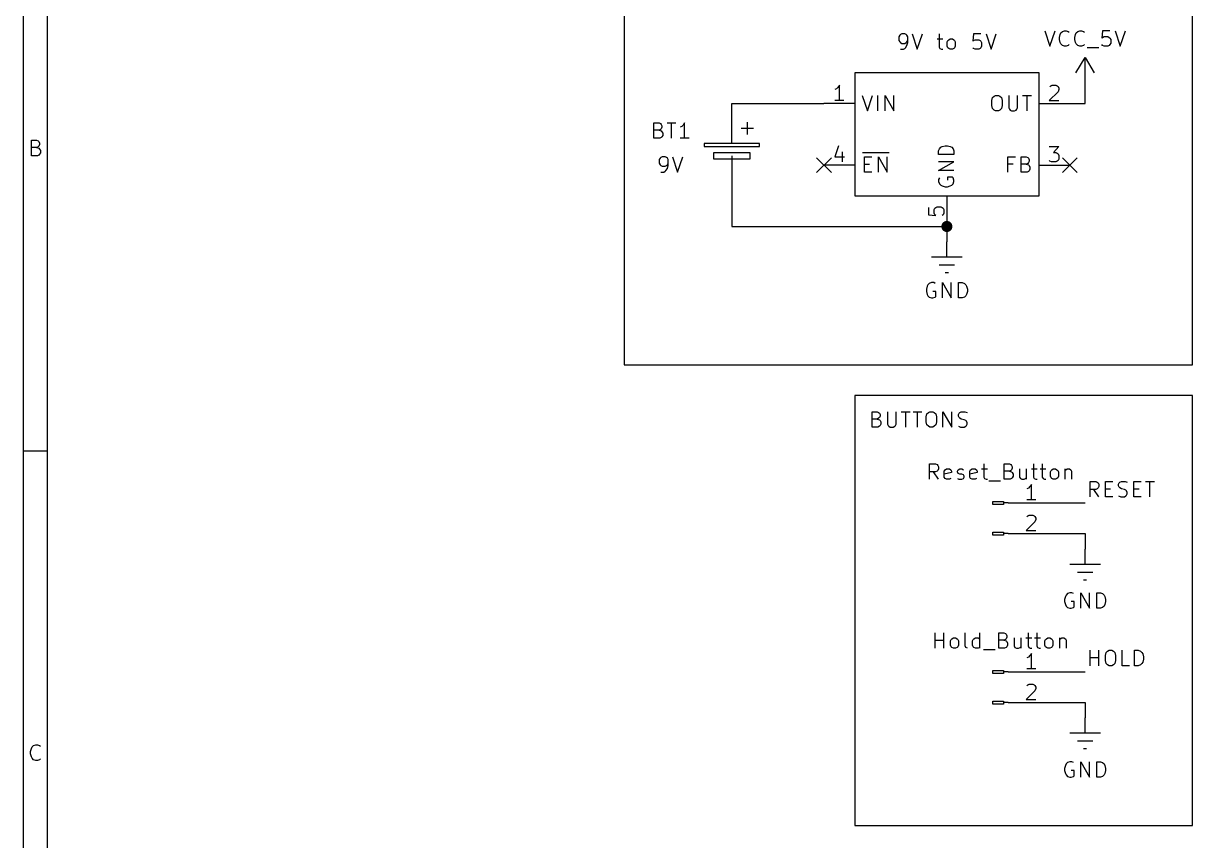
# Model space of a CAD drawing. Extents: x 0.4 to 11.3, y -7.9 to -0.4.
# Drawn here: x 0.394 to 4.2, y -5.599 to -2.939 of the extents above; entities that cross this region are included whole.
import ezdxf

# ---------------------------------------------------------------- set-up
doc = ezdxf.new("R2010")
doc.units = 0
doc.header["$MEASUREMENT"] = 0
for name, color, linetype in [('BLUE2', 5, 'CONTINUOUS'), ('BLUE3', 171, 'CONTINUOUS'), ('CYAN2', 4, 'CONTINUOUS'), ('GRAY1', 251, 'CONTINUOUS'), ('GREEN3', 91, 'CONTINUOUS'), ('LYELLOW', 51, 'CONTINUOUS'), ('RED2', 1, 'CONTINUOUS'), ('RED3', 11, 'CONTINUOUS')]:
    doc.layers.add(name, color=color, linetype=linetype)

msp = doc.modelspace()

# ---------------------------------------------------------------- linework, layer by layer
at = {"layer": 'BLUE2', "linetype": 'CONTINUOUS'}
for p, q in [((2.976, -3.376), (3.024, -3.424)), ((3.024, -3.376), (2.976, -3.424)), ((3.776, -3.376), (3.824, -3.424)), ((3.824, -3.376), (3.776, -3.424))]:
    msp.add_line(p, q, dxfattribs=at)
at = {"layer": 'BLUE3', "linetype": 'CONTINUOUS'}
for p, q in [((2.35, -2.65), (2.35, -4.05)), ((4.2, -4.05), (4.2, -2.65)), ((2.35, -4.05), (4.2, -4.05)), ((3.1, -4.15), (3.1, -5.55)), ((4.2, -4.15), (3.1, -4.15)), ((4.2, -5.55), (4.2, -4.15)), ((3.1564, -4.253), (3.1564, -4.203)), ((3.1564, -4.203), (3.1731, -4.203)), ((3.1731, -4.203), (3.1779, -4.2053)), ((3.1779, -4.2244), (3.1731, -4.2268)), ((3.1779, -4.2053), (3.1802, -4.2077)), ((3.1802, -4.222), (3.1779, -4.2244)), ((3.1802, -4.2077), (3.1826, -4.2125)), ((3.1826, -4.2172), (3.1802, -4.222)), ((3.1826, -4.2125), (3.1826, -4.2172)), ((3.2064, -4.203), (3.2064, -4.2434)), ((3.235, -4.2434), (3.235, -4.203)), ((3.2517, -4.203), (3.2802, -4.203)), ((3.266, -4.253), (3.266, -4.203)), ((3.2898, -4.203), (3.3183, -4.203)), ((3.304, -4.253), (3.304, -4.203)), ((3.3326, -4.2196), (3.335, -4.2101)), ((3.3326, -4.2363), (3.3326, -4.2196)), ((3.335, -4.2101), (3.3398, -4.2053)), ((3.3398, -4.2053), (3.3445, -4.203)), ((3.3445, -4.203), (3.354, -4.203)), ((3.354, -4.203), (3.3588, -4.2053)), ((3.3588, -4.2053), (3.3636, -4.2101)), ((3.3636, -4.2101), (3.3659, -4.2196)), ((3.3659, -4.2196), (3.3659, -4.2363)), ((3.3874, -4.253), (3.3874, -4.203)), ((3.3874, -4.203), (3.4159, -4.253)), ((3.4159, -4.253), (3.4159, -4.203)), ((3.4374, -4.2125), (3.4398, -4.2077)), ((3.4374, -4.2172), (3.4374, -4.2125)), ((3.4398, -4.222), (3.4374, -4.2172)), ((3.4398, -4.2077), (3.4421, -4.2053)), ((3.4421, -4.2244), (3.4398, -4.222)), ((3.4421, -4.2053), (3.4469, -4.203)), ((3.4469, -4.2268), (3.4421, -4.2244)), ((3.4469, -4.203), (3.4588, -4.203)), ((3.4588, -4.203), (3.466, -4.2053)), ((3.1731, -4.2268), (3.1564, -4.2268)), ((3.1755, -4.253), (3.1564, -4.253)), ((3.1731, -4.2268), (3.1802, -4.2292)), ((3.1802, -4.2506), (3.1755, -4.253)), ((3.1802, -4.2292), (3.1826, -4.2315)), ((3.1826, -4.2482), (3.1802, -4.2506)), ((3.1826, -4.2315), (3.185, -4.2363)), ((3.185, -4.2434), (3.1826, -4.2482)), ((3.185, -4.2363), (3.185, -4.2434)), ((3.2064, -4.2434), (3.2088, -4.2482)), ((3.2088, -4.2482), (3.2112, -4.2506)), ((3.2112, -4.2506), (3.2159, -4.253)), ((3.2159, -4.253), (3.2255, -4.253)), ((3.2255, -4.253), (3.2302, -4.2506)), ((3.2302, -4.2506), (3.2326, -4.2482)), ((3.2326, -4.2482), (3.235, -4.2434)), ((3.335, -4.2458), (3.3326, -4.2363)), ((3.3398, -4.2506), (3.335, -4.2458)), ((3.3445, -4.253), (3.3398, -4.2506)), ((3.354, -4.253), (3.3445, -4.253)), ((3.3588, -4.2506), (3.354, -4.253)), ((3.3636, -4.2458), (3.3588, -4.2506)), ((3.3659, -4.2363), (3.3636, -4.2458)), ((3.4374, -4.2506), (3.4445, -4.253)), ((3.4445, -4.253), (3.4564, -4.253)), ((3.4564, -4.2292), (3.4469, -4.2268)), ((3.4612, -4.2315), (3.4564, -4.2292)), ((3.4564, -4.253), (3.4612, -4.2506)), ((3.4636, -4.2339), (3.4612, -4.2315)), ((3.4612, -4.2506), (3.4636, -4.2482)), ((3.466, -4.2387), (3.4636, -4.2339)), ((3.4636, -4.2482), (3.466, -4.2434)), ((3.466, -4.2434), (3.466, -4.2387)), ((3.1, -5.55), (4.2, -5.55))]:
    msp.add_line(p, q, dxfattribs=at)
at = {"layer": 'CYAN2', "linetype": 'CONTINUOUS'}
for p, q in [((3.719, -2.9628), (3.7357, -3.0128)), ((3.719, -2.9628), (3.7357, -3.0128)), ((3.7357, -3.0128), (3.7524, -2.9628)), ((3.7357, -3.0128), (3.7524, -2.9628)), ((3.7714, -2.9699), (3.7762, -2.9652)), ((3.7714, -2.9699), (3.7762, -2.9652)), ((3.7762, -2.9652), (3.7833, -2.9628)), ((3.7762, -2.9652), (3.7833, -2.9628)), ((3.7833, -2.9628), (3.7881, -2.9628)), ((3.7833, -2.9628), (3.7881, -2.9628)), ((3.7881, -2.9628), (3.7952, -2.9652)), ((3.7881, -2.9628), (3.7952, -2.9652)), ((3.7952, -2.9652), (3.7976, -2.9676)), ((3.7952, -2.9652), (3.7976, -2.9676)), ((3.8214, -2.9699), (3.8262, -2.9652)), ((3.8214, -2.9699), (3.8262, -2.9652)), ((3.8262, -2.9652), (3.8333, -2.9628)), ((3.8262, -2.9652), (3.8333, -2.9628)), ((3.8333, -2.9628), (3.8381, -2.9628)), ((3.8333, -2.9628), (3.8381, -2.9628)), ((3.8381, -2.9628), (3.8452, -2.9652)), ((3.8381, -2.9628), (3.8452, -2.9652)), ((3.8452, -2.9652), (3.8476, -2.9676)), ((3.8452, -2.9652), (3.8476, -2.9676)), ((3.9071, -2.9628), (3.9048, -2.9866)), ((3.9071, -2.9628), (3.9048, -2.9866)), ((3.931, -2.9628), (3.9071, -2.9628)), ((3.931, -2.9628), (3.9071, -2.9628)), ((3.9476, -2.9628), (3.9643, -3.0128)), ((3.9476, -2.9628), (3.9643, -3.0128)), ((3.9643, -3.0128), (3.981, -2.9628)), ((3.9643, -3.0128), (3.981, -2.9628)), ((3.2464, -2.9776), (3.2441, -2.9823)), ((3.2464, -2.9776), (3.2441, -2.9823)), ((3.2441, -2.9823), (3.2441, -2.9942)), ((3.2441, -2.9823), (3.2441, -2.9942)), ((3.2441, -2.9942), (3.2464, -2.999)), ((3.2441, -2.9942), (3.2464, -2.999)), ((3.2488, -2.9752), (3.2464, -2.9776)), ((3.2488, -2.9752), (3.2464, -2.9776)), ((3.2464, -2.999), (3.2488, -3.0014)), ((3.2464, -2.999), (3.2488, -3.0014)), ((3.2536, -2.9728), (3.2488, -2.9752)), ((3.2536, -2.9728), (3.2488, -2.9752)), ((3.2488, -3.0014), (3.2536, -3.0038)), ((3.2488, -3.0014), (3.2536, -3.0038)), ((3.2631, -2.9728), (3.2536, -2.9728)), ((3.2631, -2.9728), (3.2536, -2.9728)), ((3.2536, -3.0038), (3.2631, -3.0038)), ((3.2536, -3.0038), (3.2631, -3.0038)), ((3.2679, -2.9752), (3.2631, -2.9728)), ((3.2679, -2.9752), (3.2631, -2.9728)), ((3.2631, -3.0038), (3.2679, -3.0014)), ((3.2631, -3.0038), (3.2679, -3.0014)), ((3.2702, -2.9776), (3.2679, -2.9752)), ((3.2702, -2.9776), (3.2679, -2.9752)), ((3.2679, -3.0014), (3.2702, -2.999)), ((3.2679, -3.0014), (3.2702, -2.999)), ((3.2726, -2.9823), (3.2702, -2.9776)), ((3.2726, -2.9823), (3.2702, -2.9776)), ((3.2702, -2.999), (3.2726, -2.9942)), ((3.2702, -2.999), (3.2726, -2.9942)), ((3.2702, -3.0109), (3.2726, -3.0014)), ((3.2702, -3.0109), (3.2726, -3.0014)), ((3.2726, -3.0014), (3.2726, -2.9823)), ((3.2726, -3.0014), (3.2726, -2.9823)), ((3.2869, -2.9728), (3.3036, -3.0228)), ((3.2869, -2.9728), (3.3036, -3.0228)), ((3.3036, -3.0228), (3.3202, -2.9728)), ((3.3036, -3.0228), (3.3202, -2.9728)), ((3.3679, -2.9895), (3.3869, -2.9895)), ((3.3679, -2.9895), (3.3869, -2.9895)), ((3.375, -2.9728), (3.375, -3.0157)), ((3.375, -2.9728), (3.375, -3.0157)), ((3.4012, -2.999), (3.4036, -2.9942)), ((3.4012, -2.999), (3.4036, -2.9942)), ((3.4012, -3.0133), (3.4012, -2.999)), ((3.4012, -3.0133), (3.4012, -2.999)), ((3.4036, -2.9942), (3.406, -2.9919)), ((3.4036, -2.9942), (3.406, -2.9919)), ((3.406, -2.9919), (3.4107, -2.9895)), ((3.406, -2.9919), (3.4107, -2.9895)), ((3.4107, -2.9895), (3.4179, -2.9895)), ((3.4107, -2.9895), (3.4179, -2.9895)), ((3.4179, -2.9895), (3.4226, -2.9919)), ((3.4179, -2.9895), (3.4226, -2.9919)), ((3.4226, -2.9919), (3.425, -2.9942)), ((3.4226, -2.9919), (3.425, -2.9942)), ((3.425, -2.9942), (3.4274, -2.999)), ((3.425, -2.9942), (3.4274, -2.999)), ((3.4274, -2.999), (3.4274, -3.0133)), ((3.4274, -2.999), (3.4274, -3.0133)), ((3.4869, -2.9728), (3.4845, -2.9966)), ((3.4869, -2.9728), (3.4845, -2.9966)), ((3.4845, -2.9966), (3.4869, -2.9942)), ((3.4845, -2.9966), (3.4869, -2.9942)), ((3.5107, -2.9728), (3.4869, -2.9728)), ((3.5107, -2.9728), (3.4869, -2.9728)), ((3.4869, -2.9942), (3.4917, -2.9919)), ((3.4869, -2.9942), (3.4917, -2.9919)), ((3.4917, -2.9919), (3.5036, -2.9919)), ((3.4917, -2.9919), (3.5036, -2.9919)), ((3.5036, -2.9919), (3.5083, -2.9942)), ((3.5036, -2.9919), (3.5083, -2.9942)), ((3.5083, -2.9942), (3.5107, -2.9966)), ((3.5083, -2.9942), (3.5107, -2.9966)), ((3.5107, -2.9966), (3.5131, -3.0014)), ((3.5107, -2.9966), (3.5131, -3.0014)), ((3.5131, -3.0014), (3.5131, -3.0133)), ((3.5131, -3.0014), (3.5131, -3.0133)), ((3.5274, -2.9728), (3.544, -3.0228)), ((3.5274, -2.9728), (3.544, -3.0228)), ((3.544, -3.0228), (3.5607, -2.9728)), ((3.544, -3.0228), (3.5607, -2.9728)), ((3.7667, -2.9842), (3.769, -2.9747)), ((3.7667, -2.9842), (3.769, -2.9747)), ((3.7667, -2.9914), (3.7667, -2.9842)), ((3.7667, -2.9914), (3.7667, -2.9842)), ((3.769, -3.0009), (3.7667, -2.9914)), ((3.769, -3.0009), (3.7667, -2.9914)), ((3.769, -2.9747), (3.7714, -2.9699)), ((3.769, -2.9747), (3.7714, -2.9699)), ((3.7714, -3.0057), (3.769, -3.0009)), ((3.7714, -3.0057), (3.769, -3.0009)), ((3.7762, -3.0104), (3.7714, -3.0057)), ((3.7762, -3.0104), (3.7714, -3.0057)), ((3.8167, -2.9842), (3.819, -2.9747)), ((3.8167, -2.9842), (3.819, -2.9747)), ((3.8167, -2.9914), (3.8167, -2.9842)), ((3.8167, -2.9914), (3.8167, -2.9842)), ((3.819, -3.0009), (3.8167, -2.9914)), ((3.819, -3.0009), (3.8167, -2.9914)), ((3.819, -2.9747), (3.8214, -2.9699)), ((3.819, -2.9747), (3.8214, -2.9699)), ((3.8214, -3.0057), (3.819, -3.0009)), ((3.8214, -3.0057), (3.819, -3.0009)), ((3.8262, -3.0104), (3.8214, -3.0057)), ((3.8262, -3.0104), (3.8214, -3.0057)), ((3.9048, -2.9866), (3.9071, -2.9842)), ((3.9048, -2.9866), (3.9071, -2.9842)), ((3.9071, -2.9842), (3.9119, -2.9819)), ((3.9071, -2.9842), (3.9119, -2.9819)), ((3.9119, -2.9819), (3.9238, -2.9819)), ((3.9119, -2.9819), (3.9238, -2.9819)), ((3.9238, -2.9819), (3.9286, -2.9842)), ((3.9238, -2.9819), (3.9286, -2.9842)), ((3.9286, -2.9842), (3.931, -2.9866)), ((3.9286, -2.9842), (3.931, -2.9866)), ((3.931, -2.9866), (3.9333, -2.9914)), ((3.931, -2.9866), (3.9333, -2.9914)), ((3.9333, -3.0033), (3.931, -3.008)), ((3.9333, -3.0033), (3.931, -3.008)), ((3.9333, -2.9914), (3.9333, -3.0033)), ((3.9333, -2.9914), (3.9333, -3.0033)), ((3.2488, -3.0228), (3.2583, -3.0228)), ((3.2488, -3.0228), (3.2583, -3.0228)), ((3.2583, -3.0228), (3.2631, -3.0204)), ((3.2583, -3.0228), (3.2631, -3.0204)), ((3.2631, -3.0204), (3.2655, -3.018)), ((3.2631, -3.0204), (3.2655, -3.018)), ((3.2655, -3.018), (3.2702, -3.0109)), ((3.2655, -3.018), (3.2702, -3.0109)), ((3.375, -3.0157), (3.3774, -3.0204)), ((3.375, -3.0157), (3.3774, -3.0204)), ((3.3774, -3.0204), (3.3821, -3.0228)), ((3.3774, -3.0204), (3.3821, -3.0228)), ((3.3821, -3.0228), (3.3869, -3.0228)), ((3.3821, -3.0228), (3.3869, -3.0228)), ((3.4036, -3.018), (3.4012, -3.0133)), ((3.4036, -3.018), (3.4012, -3.0133)), ((3.406, -3.0204), (3.4036, -3.018)), ((3.406, -3.0204), (3.4036, -3.018)), ((3.4107, -3.0228), (3.406, -3.0204)), ((3.4107, -3.0228), (3.406, -3.0204)), ((3.4179, -3.0228), (3.4107, -3.0228)), ((3.4179, -3.0228), (3.4107, -3.0228)), ((3.4226, -3.0204), (3.4179, -3.0228)), ((3.4226, -3.0204), (3.4179, -3.0228)), ((3.425, -3.018), (3.4226, -3.0204)), ((3.425, -3.018), (3.4226, -3.0204)), ((3.4274, -3.0133), (3.425, -3.018)), ((3.4274, -3.0133), (3.425, -3.018)), ((3.4869, -3.0204), (3.4845, -3.018)), ((3.4869, -3.0204), (3.4845, -3.018)), ((3.4917, -3.0228), (3.4869, -3.0204)), ((3.4917, -3.0228), (3.4869, -3.0204)), ((3.5036, -3.0228), (3.4917, -3.0228)), ((3.5036, -3.0228), (3.4917, -3.0228)), ((3.5083, -3.0204), (3.5036, -3.0228)), ((3.5083, -3.0204), (3.5036, -3.0228)), ((3.5107, -3.018), (3.5083, -3.0204)), ((3.5107, -3.018), (3.5083, -3.0204)), ((3.5131, -3.0133), (3.5107, -3.018)), ((3.5131, -3.0133), (3.5107, -3.018)), ((3.7833, -3.0128), (3.7762, -3.0104)), ((3.7833, -3.0128), (3.7762, -3.0104)), ((3.7881, -3.0128), (3.7833, -3.0128)), ((3.7881, -3.0128), (3.7833, -3.0128)), ((3.7952, -3.0104), (3.7881, -3.0128)), ((3.7952, -3.0104), (3.7881, -3.0128)), ((3.7976, -3.008), (3.7952, -3.0104)), ((3.7976, -3.008), (3.7952, -3.0104)), ((3.8333, -3.0128), (3.8262, -3.0104)), ((3.8333, -3.0128), (3.8262, -3.0104)), ((3.8381, -3.0128), (3.8333, -3.0128)), ((3.8381, -3.0128), (3.8333, -3.0128)), ((3.8452, -3.0104), (3.8381, -3.0128)), ((3.8452, -3.0104), (3.8381, -3.0128)), ((3.8476, -3.008), (3.8452, -3.0104)), ((3.8476, -3.008), (3.8452, -3.0104)), ((3.8571, -3.0176), (3.8952, -3.0176)), ((3.8571, -3.0176), (3.8952, -3.0176)), ((3.9071, -3.0104), (3.9048, -3.008)), ((3.9071, -3.0104), (3.9048, -3.008)), ((3.9119, -3.0128), (3.9071, -3.0104)), ((3.9119, -3.0128), (3.9071, -3.0104)), ((3.9238, -3.0128), (3.9119, -3.0128)), ((3.9238, -3.0128), (3.9119, -3.0128)), ((3.9286, -3.0104), (3.9238, -3.0128)), ((3.9286, -3.0104), (3.9238, -3.0128)), ((3.931, -3.008), (3.9286, -3.0104)), ((3.931, -3.008), (3.9286, -3.0104)), ((3.1248, -3.1731), (3.1414, -3.2231)), ((3.1248, -3.1731), (3.1414, -3.2231)), ((3.1414, -3.2231), (3.1581, -3.1731)), ((3.1414, -3.2231), (3.1581, -3.1731)), ((3.1748, -3.2231), (3.1748, -3.1731)), ((3.1748, -3.2231), (3.1748, -3.1731)), ((3.1986, -3.2231), (3.1986, -3.1731)), ((3.1986, -3.1731), (3.2271, -3.2231)), ((3.1986, -3.2231), (3.1986, -3.1731)), ((3.1986, -3.1731), (3.2271, -3.2231)), ((3.2271, -3.2231), (3.2271, -3.1731)), ((3.2271, -3.2231), (3.2271, -3.1731)), ((3.5467, -3.1898), (3.549, -3.1803)), ((3.5467, -3.1898), (3.549, -3.1803)), ((3.5467, -3.2065), (3.5467, -3.1898)), ((3.5467, -3.2065), (3.5467, -3.1898)), ((3.549, -3.1803), (3.5538, -3.1755)), ((3.549, -3.1803), (3.5538, -3.1755)), ((3.5538, -3.1755), (3.5586, -3.1731)), ((3.5538, -3.1755), (3.5586, -3.1731)), ((3.5586, -3.1731), (3.5681, -3.1731)), ((3.5586, -3.1731), (3.5681, -3.1731)), ((3.5681, -3.1731), (3.5729, -3.1755)), ((3.5681, -3.1731), (3.5729, -3.1755)), ((3.5729, -3.1755), (3.5776, -3.1803)), ((3.5729, -3.1755), (3.5776, -3.1803)), ((3.5776, -3.1803), (3.58, -3.1898)), ((3.5776, -3.1803), (3.58, -3.1898)), ((3.58, -3.1898), (3.58, -3.2065)), ((3.58, -3.1898), (3.58, -3.2065)), ((3.6014, -3.1731), (3.6014, -3.2136)), ((3.6014, -3.1731), (3.6014, -3.2136)), ((3.63, -3.2136), (3.63, -3.1731)), ((3.63, -3.2136), (3.63, -3.1731)), ((3.6467, -3.1731), (3.6752, -3.1731)), ((3.6467, -3.1731), (3.6752, -3.1731)), ((3.661, -3.2231), (3.661, -3.1731)), ((3.661, -3.2231), (3.661, -3.1731)), ((3.549, -3.216), (3.5467, -3.2065)), ((3.549, -3.216), (3.5467, -3.2065)), ((3.5538, -3.2208), (3.549, -3.216)), ((3.5538, -3.2208), (3.549, -3.216)), ((3.5586, -3.2231), (3.5538, -3.2208)), ((3.5586, -3.2231), (3.5538, -3.2208)), ((3.5681, -3.2231), (3.5586, -3.2231)), ((3.5681, -3.2231), (3.5586, -3.2231)), ((3.5729, -3.2208), (3.5681, -3.2231)), ((3.5729, -3.2208), (3.5681, -3.2231)), ((3.5776, -3.216), (3.5729, -3.2208)), ((3.5776, -3.216), (3.5729, -3.2208)), ((3.58, -3.2065), (3.5776, -3.216)), ((3.58, -3.2065), (3.5776, -3.216)), ((3.6014, -3.2136), (3.6038, -3.2184)), ((3.6014, -3.2136), (3.6038, -3.2184)), ((3.6038, -3.2184), (3.6062, -3.2208)), ((3.6038, -3.2184), (3.6062, -3.2208)), ((3.6062, -3.2208), (3.6109, -3.2231)), ((3.6062, -3.2208), (3.6109, -3.2231)), ((3.6109, -3.2231), (3.6205, -3.2231)), ((3.6109, -3.2231), (3.6205, -3.2231)), ((3.6205, -3.2231), (3.6252, -3.2208)), ((3.6205, -3.2231), (3.6252, -3.2208)), ((3.6252, -3.2208), (3.6276, -3.2184)), ((3.6252, -3.2208), (3.6276, -3.2184)), ((3.6276, -3.2184), (3.63, -3.2136)), ((3.6276, -3.2184), (3.63, -3.2136)), ((2.4463, -3.3128), (2.4463, -3.2628)), ((2.4463, -3.2628), (2.4629, -3.2628)), ((2.4629, -3.2628), (2.4677, -3.2652)), ((2.4677, -3.2652), (2.4701, -3.2676)), ((2.4701, -3.2676), (2.4725, -3.2723)), ((2.4725, -3.2723), (2.4725, -3.2771)), ((2.4891, -3.2628), (2.5177, -3.2628)), ((2.5034, -3.3128), (2.5034, -3.2628)), ((2.5415, -3.2699), (2.5368, -3.2747)), ((2.5463, -3.2628), (2.5415, -3.2699)), ((2.5463, -3.3128), (2.5463, -3.2628)), ((2.4629, -3.2866), (2.4463, -3.2866)), ((2.4677, -3.2842), (2.4629, -3.2866)), ((2.4629, -3.2866), (2.4701, -3.289)), ((2.4701, -3.3104), (2.4653, -3.3128)), ((2.4701, -3.2819), (2.4677, -3.2842)), ((2.4725, -3.2771), (2.4701, -3.2819)), ((2.4701, -3.289), (2.4725, -3.2914)), ((2.4725, -3.308), (2.4701, -3.3104)), ((2.4725, -3.2914), (2.4749, -3.2961)), ((2.4749, -3.3033), (2.4725, -3.308)), ((2.4749, -3.2961), (2.4749, -3.3033)), ((2.5368, -3.2747), (2.532, -3.2771)), ((2.4653, -3.3128), (2.4463, -3.3128)), ((2.5606, -3.3128), (2.532, -3.3128)), ((3.3731, -3.3538), (3.3755, -3.3467)), ((3.3731, -3.3538), (3.3755, -3.3467)), ((3.3755, -3.3467), (3.3803, -3.3419)), ((3.3755, -3.3467), (3.3803, -3.3419)), ((3.3803, -3.3419), (3.385, -3.3395)), ((3.3803, -3.3419), (3.385, -3.3395)), ((3.385, -3.3395), (3.3946, -3.3371)), ((3.385, -3.3395), (3.3946, -3.3371)), ((3.3946, -3.3371), (3.4017, -3.3371)), ((3.3946, -3.3371), (3.4017, -3.3371)), ((3.4017, -3.3371), (3.4112, -3.3395)), ((3.4017, -3.3371), (3.4112, -3.3395)), ((3.4112, -3.3395), (3.416, -3.3419)), ((3.4112, -3.3395), (3.416, -3.3419)), ((3.416, -3.3419), (3.4208, -3.3467)), ((3.416, -3.3419), (3.4208, -3.3467)), ((3.4208, -3.3467), (3.4231, -3.3538)), ((3.4208, -3.3467), (3.4231, -3.3538)), ((2.4663, -3.3776), (2.4639, -3.3823)), ((2.4639, -3.3823), (2.4639, -3.3942)), ((2.4687, -3.3752), (2.4663, -3.3776)), ((2.4734, -3.3728), (2.4687, -3.3752)), ((2.4829, -3.3728), (2.4734, -3.3728)), ((2.4877, -3.3752), (2.4829, -3.3728)), ((2.4901, -3.3776), (2.4877, -3.3752)), ((2.4925, -3.3823), (2.4901, -3.3776)), ((2.4925, -3.4014), (2.4925, -3.3823)), ((2.5068, -3.3728), (2.5234, -3.4228)), ((2.5234, -3.4228), (2.5401, -3.3728)), ((3.125, -3.3593), (3.2126, -3.3593)), ((3.125, -3.3593), (3.2126, -3.3593)), ((3.1319, -3.4231), (3.1319, -3.3731)), ((3.1319, -3.3731), (3.1557, -3.3731)), ((3.1319, -3.4231), (3.1319, -3.3731)), ((3.1319, -3.3731), (3.1557, -3.3731)), ((3.1771, -3.4231), (3.1771, -3.3731)), ((3.1771, -3.3731), (3.2057, -3.4231)), ((3.1771, -3.4231), (3.1771, -3.3731)), ((3.1771, -3.3731), (3.2057, -3.4231)), ((3.2057, -3.4231), (3.2057, -3.3731)), ((3.2057, -3.4231), (3.2057, -3.3731)), ((3.3731, -3.3657), (3.3731, -3.3538)), ((3.3731, -3.3657), (3.3731, -3.3538)), ((3.4231, -3.3657), (3.3731, -3.3657)), ((3.4231, -3.3657), (3.3731, -3.3657)), ((3.4231, -3.3538), (3.4231, -3.3657)), ((3.4231, -3.3538), (3.4231, -3.3657)), ((3.599, -3.4231), (3.599, -3.3731)), ((3.599, -3.3731), (3.6229, -3.3731)), ((3.599, -3.4231), (3.599, -3.3731)), ((3.599, -3.3731), (3.6229, -3.3731)), ((3.6419, -3.4231), (3.6419, -3.3731)), ((3.6419, -3.3731), (3.6586, -3.3731)), ((3.6419, -3.4231), (3.6419, -3.3731)), ((3.6419, -3.3731), (3.6586, -3.3731)), ((3.6586, -3.3731), (3.6633, -3.3755)), ((3.6586, -3.3731), (3.6633, -3.3755)), ((3.6633, -3.3755), (3.6657, -3.3779)), ((3.6633, -3.3755), (3.6657, -3.3779)), ((3.6657, -3.3779), (3.6681, -3.3827)), ((3.6657, -3.3779), (3.6681, -3.3827)), ((3.6681, -3.3874), (3.6657, -3.3922)), ((3.6681, -3.3874), (3.6657, -3.3922)), ((3.6681, -3.3827), (3.6681, -3.3874)), ((3.6681, -3.3827), (3.6681, -3.3874)), ((2.4639, -3.3942), (2.4663, -3.399)), ((2.4663, -3.399), (2.4687, -3.4014)), ((2.4687, -3.4014), (2.4734, -3.4038)), ((2.4687, -3.4228), (2.4782, -3.4228)), ((2.4734, -3.4038), (2.4829, -3.4038)), ((2.4782, -3.4228), (2.4829, -3.4204)), ((2.4829, -3.4038), (2.4877, -3.4014)), ((2.4829, -3.4204), (2.4853, -3.418)), ((2.4853, -3.418), (2.4901, -3.4109)), ((2.4877, -3.4014), (2.4901, -3.399)), ((2.4901, -3.399), (2.4925, -3.3942)), ((2.4901, -3.4109), (2.4925, -3.4014)), ((3.1319, -3.3969), (3.1486, -3.3969)), ((3.1319, -3.3969), (3.1486, -3.3969)), ((3.1557, -3.4231), (3.1319, -3.4231)), ((3.1557, -3.4231), (3.1319, -3.4231)), ((3.3731, -3.4181), (3.4231, -3.3895)), ((3.4231, -3.3895), (3.3731, -3.3895)), ((3.3731, -3.4181), (3.4231, -3.3895)), ((3.4231, -3.3895), (3.3731, -3.3895)), ((3.4231, -3.4181), (3.3731, -3.4181)), ((3.4231, -3.4181), (3.3731, -3.4181)), ((3.6157, -3.3969), (3.599, -3.3969)), ((3.6157, -3.3969), (3.599, -3.3969)), ((3.6586, -3.3969), (3.6419, -3.3969)), ((3.6586, -3.3969), (3.6419, -3.3969)), ((3.6609, -3.4231), (3.6419, -3.4231)), ((3.6609, -3.4231), (3.6419, -3.4231)), ((3.6633, -3.3946), (3.6586, -3.3969)), ((3.6633, -3.3946), (3.6586, -3.3969)), ((3.6586, -3.3969), (3.6657, -3.3993)), ((3.6586, -3.3969), (3.6657, -3.3993)), ((3.6657, -3.4208), (3.6609, -3.4231)), ((3.6657, -3.4208), (3.6609, -3.4231)), ((3.6657, -3.3922), (3.6633, -3.3946)), ((3.6657, -3.3922), (3.6633, -3.3946)), ((3.6657, -3.3993), (3.6681, -3.4017)), ((3.6657, -3.3993), (3.6681, -3.4017)), ((3.6681, -3.4184), (3.6657, -3.4208)), ((3.6681, -3.4184), (3.6657, -3.4208)), ((3.6681, -3.4017), (3.6705, -3.4065)), ((3.6681, -3.4017), (3.6705, -3.4065)), ((3.6705, -3.4136), (3.6681, -3.4184)), ((3.6705, -3.4136), (3.6681, -3.4184)), ((3.6705, -3.4065), (3.6705, -3.4136)), ((3.6705, -3.4065), (3.6705, -3.4136)), ((3.3755, -3.4419), (3.3731, -3.4467)), ((3.3755, -3.4419), (3.3731, -3.4467)), ((3.3731, -3.4467), (3.3731, -3.4538)), ((3.3731, -3.4467), (3.3731, -3.4538)), ((3.3731, -3.4538), (3.3755, -3.4609)), ((3.3731, -3.4538), (3.3755, -3.4609)), ((3.3755, -3.4609), (3.3803, -3.4657)), ((3.3755, -3.4609), (3.3803, -3.4657)), ((3.4184, -3.4395), (3.4017, -3.4395)), ((3.4017, -3.4395), (3.4017, -3.449)), ((3.4184, -3.4395), (3.4017, -3.4395)), ((3.4017, -3.4395), (3.4017, -3.449)), ((3.416, -3.4657), (3.4208, -3.4609)), ((3.416, -3.4657), (3.4208, -3.4609)), ((3.4208, -3.4419), (3.4184, -3.4395)), ((3.4208, -3.4419), (3.4184, -3.4395)), ((3.4231, -3.449), (3.4208, -3.4419)), ((3.4231, -3.449), (3.4208, -3.4419)), ((3.4208, -3.4609), (3.4231, -3.4538)), ((3.4208, -3.4609), (3.4231, -3.4538)), ((3.4231, -3.4538), (3.4231, -3.449)), ((3.4231, -3.4538), (3.4231, -3.449)), ((3.3803, -3.4657), (3.385, -3.4681)), ((3.3803, -3.4657), (3.385, -3.4681)), ((3.385, -3.4681), (3.3946, -3.4705)), ((3.385, -3.4681), (3.3946, -3.4705)), ((3.3946, -3.4705), (3.4017, -3.4705)), ((3.3946, -3.4705), (3.4017, -3.4705)), ((3.4017, -3.4705), (3.4112, -3.4681)), ((3.4017, -3.4705), (3.4112, -3.4681)), ((3.4112, -3.4681), (3.416, -3.4657)), ((3.4112, -3.4681), (3.416, -3.4657)), ((3.3357, -3.7947), (3.3333, -3.8042)), ((3.3333, -3.8042), (3.3333, -3.8114)), ((3.3381, -3.7899), (3.3357, -3.7947)), ((3.3429, -3.7852), (3.3381, -3.7899)), ((3.35, -3.7828), (3.3429, -3.7852)), ((3.3571, -3.7828), (3.35, -3.7828)), ((3.3619, -3.7852), (3.3571, -3.7828)), ((3.3857, -3.8328), (3.3857, -3.7828)), ((3.3857, -3.7828), (3.4143, -3.8328)), ((3.4143, -3.8328), (3.4143, -3.7828)), ((3.4381, -3.8328), (3.4381, -3.7828)), ((3.4381, -3.7828), (3.45, -3.7828)), ((3.45, -3.7828), (3.4571, -3.7852)), ((3.4571, -3.7852), (3.4619, -3.7899)), ((3.4619, -3.7899), (3.4643, -3.7947)), ((3.4643, -3.7947), (3.4667, -3.8042)), ((3.4667, -3.8042), (3.4667, -3.8114)), ((3.3333, -3.8114), (3.3357, -3.8209)), ((3.3357, -3.8209), (3.3381, -3.8257)), ((3.3381, -3.8257), (3.3429, -3.8304)), ((3.3429, -3.8304), (3.35, -3.8328)), ((3.35, -3.8328), (3.3548, -3.8328)), ((3.3643, -3.8114), (3.3548, -3.8114)), ((3.3548, -3.8328), (3.3619, -3.8304)), ((3.3619, -3.8304), (3.3643, -3.828)), ((3.3643, -3.828), (3.3643, -3.8114)), ((3.45, -3.8328), (3.4381, -3.8328)), ((3.4571, -3.8304), (3.45, -3.8328)), ((3.4619, -3.8257), (3.4571, -3.8304)), ((3.4643, -3.8209), (3.4619, -3.8257)), ((3.4667, -3.8114), (3.4643, -3.8209)), ((3.344, -4.4228), (3.344, -4.3728)), ((3.344, -4.3728), (3.3631, -4.3728)), ((3.3631, -4.3728), (3.3679, -4.3752)), ((3.3679, -4.3752), (3.3702, -4.3776)), ((3.5202, -4.3728), (3.5202, -4.4157)), ((3.5869, -4.4228), (3.5869, -4.3728)), ((3.5869, -4.3728), (3.6036, -4.3728)), ((3.6036, -4.3728), (3.6083, -4.3752)), ((3.6083, -4.3752), (3.6107, -4.3776)), ((3.6821, -4.3728), (3.6821, -4.4157)), ((3.7107, -4.3728), (3.7107, -4.4157)), ((3.3631, -4.399), (3.344, -4.399)), ((3.3726, -4.4228), (3.356, -4.399)), ((3.3679, -4.3966), (3.3631, -4.399)), ((3.3702, -4.3942), (3.3679, -4.3966)), ((3.3702, -4.3776), (3.3726, -4.3823)), ((3.3726, -4.3895), (3.3702, -4.3942)), ((3.3726, -4.3823), (3.3726, -4.3895)), ((3.3917, -4.3966), (3.394, -4.3919)), ((3.3917, -4.4157), (3.3917, -4.3966)), ((3.4155, -4.4014), (3.3917, -4.4061)), ((3.394, -4.3919), (3.3988, -4.3895)), ((3.3988, -4.3895), (3.4083, -4.3895)), ((3.4083, -4.3895), (3.4131, -4.3919)), ((3.4131, -4.3919), (3.4155, -4.3966)), ((3.4155, -4.3966), (3.4155, -4.4014)), ((3.4345, -4.3966), (3.4369, -4.3919)), ((3.4345, -4.399), (3.4345, -4.3966)), ((3.4369, -4.4038), (3.4345, -4.399)), ((3.4369, -4.3919), (3.4417, -4.3895)), ((3.4417, -4.4061), (3.4369, -4.4038)), ((3.4417, -4.3895), (3.4488, -4.3895)), ((3.4488, -4.4061), (3.4417, -4.4061)), ((3.4488, -4.3895), (3.4536, -4.3919)), ((3.4536, -4.4085), (3.4488, -4.4061)), ((3.456, -4.4133), (3.4536, -4.4085)), ((3.456, -4.4157), (3.456, -4.4133)), ((3.475, -4.3966), (3.4774, -4.3919)), ((3.475, -4.4157), (3.475, -4.3966)), ((3.4988, -4.4014), (3.475, -4.4061)), ((3.4774, -4.3919), (3.4821, -4.3895)), ((3.4821, -4.3895), (3.4917, -4.3895)), ((3.4917, -4.3895), (3.4964, -4.3919)), ((3.4964, -4.3919), (3.4988, -4.3966)), ((3.4988, -4.3966), (3.4988, -4.4014)), ((3.5131, -4.3895), (3.5321, -4.3895)), ((3.6036, -4.3966), (3.5869, -4.3966)), ((3.6083, -4.3942), (3.6036, -4.3966)), ((3.6036, -4.3966), (3.6107, -4.399)), ((3.6107, -4.3919), (3.6083, -4.3942)), ((3.6107, -4.3776), (3.6131, -4.3823)), ((3.6131, -4.3871), (3.6107, -4.3919)), ((3.6107, -4.399), (3.6131, -4.4014)), ((3.6131, -4.3823), (3.6131, -4.3871)), ((3.6131, -4.4014), (3.6155, -4.4061)), ((3.6155, -4.4133), (3.6131, -4.418)), ((3.6155, -4.4061), (3.6155, -4.4133)), ((3.6369, -4.3895), (3.6369, -4.4157)), ((3.6583, -4.3895), (3.6583, -4.4228)), ((3.675, -4.3895), (3.694, -4.3895)), ((3.7036, -4.3895), (3.7226, -4.3895)), ((3.7369, -4.399), (3.7393, -4.3942)), ((3.7369, -4.4133), (3.7369, -4.399)), ((3.7393, -4.418), (3.7369, -4.4133)), ((3.7393, -4.3942), (3.7417, -4.3919)), ((3.7417, -4.3919), (3.7464, -4.3895)), ((3.7464, -4.3895), (3.7536, -4.3895)), ((3.7536, -4.3895), (3.7583, -4.3919)), ((3.7583, -4.3919), (3.7607, -4.3942)), ((3.7607, -4.3942), (3.7631, -4.399)), ((3.7631, -4.4133), (3.7607, -4.418)), ((3.7631, -4.399), (3.7631, -4.4133)), ((3.7845, -4.3895), (3.7845, -4.4228)), ((3.7845, -4.3942), (3.7869, -4.3919)), ((3.7869, -4.3919), (3.7917, -4.3895)), ((3.7917, -4.3895), (3.7988, -4.3895)), ((3.7988, -4.3895), (3.8036, -4.3919)), ((3.8036, -4.3919), (3.8059, -4.3966)), ((3.8059, -4.3966), (3.8059, -4.4228)), ((3.394, -4.4204), (3.3917, -4.4157)), ((3.3988, -4.4228), (3.394, -4.4204)), ((3.4083, -4.4228), (3.3988, -4.4228)), ((3.4131, -4.4204), (3.4083, -4.4228)), ((3.4345, -4.4204), (3.4393, -4.4228)), ((3.4393, -4.4228), (3.4488, -4.4228)), ((3.4488, -4.4228), (3.4536, -4.4204)), ((3.4536, -4.4204), (3.456, -4.4157)), ((3.4774, -4.4204), (3.475, -4.4157)), ((3.4821, -4.4228), (3.4774, -4.4204)), ((3.4917, -4.4228), (3.4821, -4.4228)), ((3.4964, -4.4204), (3.4917, -4.4228)), ((3.5202, -4.4157), (3.5226, -4.4204)), ((3.5226, -4.4204), (3.5274, -4.4228)), ((3.5274, -4.4228), (3.5321, -4.4228)), ((3.5369, -4.4276), (3.575, -4.4276)), ((3.606, -4.4228), (3.5869, -4.4228)), ((3.6107, -4.4204), (3.606, -4.4228)), ((3.6131, -4.418), (3.6107, -4.4204)), ((3.6369, -4.4157), (3.6393, -4.4204)), ((3.6393, -4.4204), (3.6441, -4.4228)), ((3.6441, -4.4228), (3.6512, -4.4228)), ((3.6512, -4.4228), (3.656, -4.4204)), ((3.656, -4.4204), (3.6583, -4.418)), ((3.6821, -4.4157), (3.6845, -4.4204)), ((3.6845, -4.4204), (3.6893, -4.4228)), ((3.6893, -4.4228), (3.694, -4.4228)), ((3.7107, -4.4157), (3.7131, -4.4204)), ((3.7131, -4.4204), (3.7179, -4.4228)), ((3.7179, -4.4228), (3.7226, -4.4228)), ((3.7417, -4.4204), (3.7393, -4.418)), ((3.7464, -4.4228), (3.7417, -4.4204)), ((3.7536, -4.4228), (3.7464, -4.4228)), ((3.7583, -4.4204), (3.7536, -4.4228)), ((3.7607, -4.418), (3.7583, -4.4204)), ((3.7929, -4.7952), (3.7881, -4.7999)), ((3.8, -4.7928), (3.7929, -4.7952)), ((3.8071, -4.7928), (3.8, -4.7928)), ((3.8119, -4.7952), (3.8071, -4.7928)), ((3.8357, -4.8428), (3.8357, -4.7928)), ((3.8357, -4.7928), (3.8643, -4.8428)), ((3.8643, -4.8428), (3.8643, -4.7928)), ((3.8881, -4.8428), (3.8881, -4.7928)), ((3.8881, -4.7928), (3.9, -4.7928)), ((3.9, -4.7928), (3.9071, -4.7952)), ((3.9071, -4.7952), (3.9119, -4.7999)), ((3.7857, -4.8047), (3.7833, -4.8142)), ((3.7833, -4.8142), (3.7833, -4.8214)), ((3.7833, -4.8214), (3.7857, -4.8309)), ((3.7881, -4.7999), (3.7857, -4.8047)), ((3.7857, -4.8309), (3.7881, -4.8357)), ((3.8143, -4.8214), (3.8048, -4.8214)), ((3.8143, -4.838), (3.8143, -4.8214)), ((3.9119, -4.7999), (3.9143, -4.8047)), ((3.9143, -4.8309), (3.9119, -4.8357)), ((3.9143, -4.8047), (3.9167, -4.8142)), ((3.9167, -4.8214), (3.9143, -4.8309)), ((3.9167, -4.8142), (3.9167, -4.8214)), ((3.7881, -4.8357), (3.7929, -4.8404)), ((3.7929, -4.8404), (3.8, -4.8428)), ((3.8, -4.8428), (3.8048, -4.8428)), ((3.8048, -4.8428), (3.8119, -4.8404)), ((3.8119, -4.8404), (3.8143, -4.838)), ((3.9, -4.8428), (3.8881, -4.8428)), ((3.9071, -4.8404), (3.9, -4.8428)), ((3.9119, -4.8357), (3.9071, -4.8404)), ((3.3619, -4.9728), (3.3619, -4.9228)), ((3.3619, -4.9466), (3.3905, -4.9466)), ((3.3905, -4.9728), (3.3905, -4.9228)), ((3.4119, -4.949), (3.4143, -4.9442)), ((3.4143, -4.9442), (3.4167, -4.9419)), ((3.4167, -4.9419), (3.4214, -4.9395)), ((3.4214, -4.9395), (3.4286, -4.9395)), ((3.4286, -4.9395), (3.4333, -4.9419)), ((3.4333, -4.9419), (3.4357, -4.9442)), ((3.4357, -4.9442), (3.4381, -4.949)), ((3.4595, -4.9657), (3.4595, -4.9228)), ((3.4833, -4.949), (3.4857, -4.9442)), ((3.4857, -4.9442), (3.4881, -4.9419)), ((3.4881, -4.9419), (3.4929, -4.9395)), ((3.4929, -4.9395), (3.5024, -4.9395)), ((3.5024, -4.9395), (3.5071, -4.9419)), ((3.5071, -4.9728), (3.5071, -4.9228)), ((3.569, -4.9728), (3.569, -4.9228)), ((3.569, -4.9228), (3.5857, -4.9228)), ((3.5857, -4.9466), (3.569, -4.9466)), ((3.5857, -4.9228), (3.5905, -4.9252)), ((3.5905, -4.9442), (3.5857, -4.9466)), ((3.5857, -4.9466), (3.5929, -4.949)), ((3.5905, -4.9252), (3.5929, -4.9276)), ((3.5929, -4.9419), (3.5905, -4.9442)), ((3.5929, -4.9276), (3.5952, -4.9323)), ((3.5952, -4.9371), (3.5929, -4.9419)), ((3.5952, -4.9323), (3.5952, -4.9371)), ((3.619, -4.9395), (3.619, -4.9657)), ((3.6405, -4.9395), (3.6405, -4.9728)), ((3.6571, -4.9395), (3.6762, -4.9395)), ((3.6643, -4.9228), (3.6643, -4.9657)), ((3.6857, -4.9395), (3.7048, -4.9395)), ((3.6929, -4.9228), (3.6929, -4.9657)), ((3.719, -4.949), (3.7214, -4.9442)), ((3.7214, -4.9442), (3.7238, -4.9419)), ((3.7238, -4.9419), (3.7286, -4.9395)), ((3.7286, -4.9395), (3.7357, -4.9395)), ((3.7357, -4.9395), (3.7405, -4.9419)), ((3.7405, -4.9419), (3.7429, -4.9442)), ((3.7429, -4.9442), (3.7452, -4.949)), ((3.7667, -4.9395), (3.7667, -4.9728)), ((3.7667, -4.9442), (3.769, -4.9419)), ((3.769, -4.9419), (3.7738, -4.9395)), ((3.7738, -4.9395), (3.7809, -4.9395)), ((3.7809, -4.9395), (3.7857, -4.9419)), ((3.7857, -4.9419), (3.7881, -4.9466)), ((3.7881, -4.9466), (3.7881, -4.9728)), ((3.4119, -4.9633), (3.4119, -4.949)), ((3.4143, -4.968), (3.4119, -4.9633)), ((3.4167, -4.9704), (3.4143, -4.968)), ((3.4214, -4.9728), (3.4167, -4.9704)), ((3.4286, -4.9728), (3.4214, -4.9728)), ((3.4333, -4.9704), (3.4286, -4.9728)), ((3.4357, -4.968), (3.4333, -4.9704)), ((3.4381, -4.9633), (3.4357, -4.968)), ((3.4381, -4.949), (3.4381, -4.9633)), ((3.4619, -4.9704), (3.4595, -4.9657)), ((3.4667, -4.9728), (3.4619, -4.9704)), ((3.4833, -4.9633), (3.4833, -4.949)), ((3.4857, -4.968), (3.4833, -4.9633)), ((3.4881, -4.9704), (3.4857, -4.968)), ((3.4929, -4.9728), (3.4881, -4.9704)), ((3.5024, -4.9728), (3.4929, -4.9728)), ((3.5071, -4.9704), (3.5024, -4.9728)), ((3.5191, -4.9776), (3.5571, -4.9776)), ((3.5881, -4.9728), (3.569, -4.9728)), ((3.5929, -4.9704), (3.5881, -4.9728)), ((3.5929, -4.949), (3.5952, -4.9514)), ((3.5952, -4.968), (3.5929, -4.9704)), ((3.5952, -4.9514), (3.5976, -4.9561)), ((3.5976, -4.9633), (3.5952, -4.968)), ((3.5976, -4.9561), (3.5976, -4.9633)), ((3.619, -4.9657), (3.6214, -4.9704)), ((3.6214, -4.9704), (3.6262, -4.9728)), ((3.6262, -4.9728), (3.6333, -4.9728)), ((3.6333, -4.9728), (3.6381, -4.9704)), ((3.6381, -4.9704), (3.6405, -4.968)), ((3.6643, -4.9657), (3.6667, -4.9704)), ((3.6667, -4.9704), (3.6714, -4.9728)), ((3.6714, -4.9728), (3.6762, -4.9728)), ((3.6929, -4.9657), (3.6952, -4.9704)), ((3.6952, -4.9704), (3.7, -4.9728)), ((3.7, -4.9728), (3.7048, -4.9728)), ((3.719, -4.9633), (3.719, -4.949)), ((3.7214, -4.968), (3.719, -4.9633)), ((3.7238, -4.9704), (3.7214, -4.968)), ((3.7286, -4.9728), (3.7238, -4.9704)), ((3.7357, -4.9728), (3.7286, -4.9728)), ((3.7405, -4.9704), (3.7357, -4.9728)), ((3.7429, -4.968), (3.7405, -4.9704)), ((3.7452, -4.9633), (3.7429, -4.968)), ((3.7452, -4.949), (3.7452, -4.9633)), ((3.7857, -5.3547), (3.7833, -5.3642)), ((3.7833, -5.3642), (3.7833, -5.3714)), ((3.7881, -5.3499), (3.7857, -5.3547)), ((3.7929, -5.3452), (3.7881, -5.3499)), ((3.8, -5.3428), (3.7929, -5.3452)), ((3.8071, -5.3428), (3.8, -5.3428)), ((3.8119, -5.3452), (3.8071, -5.3428)), ((3.8357, -5.3928), (3.8357, -5.3428)), ((3.8357, -5.3428), (3.8643, -5.3928)), ((3.8643, -5.3928), (3.8643, -5.3428)), ((3.8881, -5.3928), (3.8881, -5.3428)), ((3.8881, -5.3428), (3.9, -5.3428)), ((3.9, -5.3428), (3.9071, -5.3452)), ((3.9071, -5.3452), (3.9119, -5.3499)), ((3.9119, -5.3499), (3.9143, -5.3547)), ((3.9143, -5.3547), (3.9167, -5.3642)), ((3.9167, -5.3642), (3.9167, -5.3714)), ((3.7833, -5.3714), (3.7857, -5.3809)), ((3.7857, -5.3809), (3.7881, -5.3857)), ((3.7881, -5.3857), (3.7929, -5.3904)), ((3.7929, -5.3904), (3.8, -5.3928)), ((3.8, -5.3928), (3.8048, -5.3928)), ((3.8143, -5.3714), (3.8048, -5.3714)), ((3.8048, -5.3928), (3.8119, -5.3904)), ((3.8119, -5.3904), (3.8143, -5.388)), ((3.8143, -5.388), (3.8143, -5.3714)), ((3.9, -5.3928), (3.8881, -5.3928)), ((3.9071, -5.3904), (3.9, -5.3928)), ((3.9119, -5.3857), (3.9071, -5.3904)), ((3.9143, -5.3809), (3.9119, -5.3857)), ((3.9167, -5.3714), (3.9143, -5.3809))]:
    msp.add_line(p, q, dxfattribs=at)
at = {"layer": 'GRAY1', "linetype": 'CONTINUOUS'}
for p, q in [((3.866, -4.4798), (3.866, -4.4298)), ((3.866, -4.4298), (3.8851, -4.4298)), ((3.8851, -4.4298), (3.8898, -4.4322)), ((3.8898, -4.4322), (3.8922, -4.4346)), ((3.8922, -4.4512), (3.8898, -4.4536)), ((3.8922, -4.4346), (3.8946, -4.4393)), ((3.8946, -4.4465), (3.8922, -4.4512)), ((3.8946, -4.4393), (3.8946, -4.4465)), ((3.916, -4.4798), (3.916, -4.4298)), ((3.916, -4.4298), (3.9398, -4.4298)), ((3.9589, -4.4393), (3.9612, -4.4346)), ((3.9589, -4.4441), (3.9589, -4.4393)), ((3.9612, -4.4488), (3.9589, -4.4441)), ((3.9612, -4.4346), (3.9636, -4.4322)), ((3.9636, -4.4512), (3.9612, -4.4488)), ((3.9636, -4.4322), (3.9684, -4.4298)), ((3.9684, -4.4536), (3.9636, -4.4512)), ((3.9684, -4.4298), (3.9803, -4.4298)), ((3.9803, -4.4298), (3.9874, -4.4322)), ((4.0089, -4.4798), (4.0089, -4.4298)), ((4.0089, -4.4298), (4.0327, -4.4298)), ((4.047, -4.4298), (4.0755, -4.4298)), ((4.0612, -4.4798), (4.0612, -4.4298)), ((3.8851, -4.456), (3.866, -4.456)), ((3.8946, -4.4798), (3.8779, -4.456)), ((3.8898, -4.4536), (3.8851, -4.456)), ((3.916, -4.4536), (3.9327, -4.4536)), ((3.9398, -4.4798), (3.916, -4.4798)), ((3.9589, -4.4774), (3.966, -4.4798)), ((3.966, -4.4798), (3.9779, -4.4798)), ((3.9779, -4.456), (3.9684, -4.4536)), ((3.9827, -4.4584), (3.9779, -4.456)), ((3.9779, -4.4798), (3.9827, -4.4774)), ((3.9851, -4.4608), (3.9827, -4.4584)), ((3.9827, -4.4774), (3.9851, -4.475)), ((3.9874, -4.4655), (3.9851, -4.4608)), ((3.9851, -4.475), (3.9874, -4.4703)), ((3.9874, -4.4703), (3.9874, -4.4655)), ((4.0089, -4.4536), (4.0255, -4.4536)), ((4.0327, -4.4798), (4.0089, -4.4798)), ((3.866, -5.0298), (3.866, -4.9798)), ((3.8946, -5.0298), (3.8946, -4.9798)), ((3.9184, -4.9869), (3.9232, -4.9822)), ((3.9232, -4.9822), (3.9279, -4.9798)), ((3.9279, -4.9798), (3.9374, -4.9798)), ((3.9374, -4.9798), (3.9422, -4.9822)), ((3.9422, -4.9822), (3.947, -4.9869)), ((3.9708, -5.0298), (3.9708, -4.9798)), ((4.0113, -5.0298), (4.0113, -4.9798)), ((4.0113, -4.9798), (4.0232, -4.9798)), ((4.0232, -4.9798), (4.0303, -4.9822)), ((4.0303, -4.9822), (4.0351, -4.9869)), ((3.866, -5.0036), (3.8946, -5.0036)), ((3.916, -4.9965), (3.9184, -4.9869)), ((3.916, -5.0131), (3.916, -4.9965)), ((3.9184, -5.0227), (3.916, -5.0131)), ((3.9232, -5.0274), (3.9184, -5.0227)), ((3.947, -5.0227), (3.9422, -5.0274)), ((3.947, -4.9869), (3.9493, -4.9965)), ((3.9493, -5.0131), (3.947, -5.0227)), ((3.9493, -4.9965), (3.9493, -5.0131)), ((4.0351, -5.0227), (4.0303, -5.0274)), ((4.0351, -4.9869), (4.0374, -4.9917)), ((4.0374, -5.0179), (4.0351, -5.0227)), ((4.0374, -4.9917), (4.0398, -5.0012)), ((4.0398, -5.0084), (4.0374, -5.0179)), ((4.0398, -5.0012), (4.0398, -5.0084)), ((3.9279, -5.0298), (3.9232, -5.0274)), ((3.9374, -5.0298), (3.9279, -5.0298)), ((3.9422, -5.0274), (3.9374, -5.0298)), ((3.9946, -5.0298), (3.9708, -5.0298)), ((4.0232, -5.0298), (4.0113, -5.0298)), ((4.0303, -5.0274), (4.0232, -5.0298))]:
    msp.add_line(p, q, dxfattribs=at)
at = {"layer": 'GREEN3', "linetype": 'CONTINUOUS'}
for p, q in [((3.85, -3.2), (3.85, -3.15)), ((2.7, -3.2), (3, -3.2)), ((3.8, -3.2), (3.85, -3.2)), ((2.7, -3.5), (2.7, -3.6)), ((2.7, -3.6), (3.4, -3.6)), ((3.4, -3.6), (3.4, -3.65)), ((3.75, -4.5), (3.85, -4.5)), ((3.75, -4.6), (3.85, -4.6)), ((3.85, -4.6), (3.85, -4.65)), ((3.75, -5.05), (3.85, -5.05)), ((3.75, -5.15), (3.85, -5.15)), ((3.85, -5.15), (3.85, -5.2))]:
    msp.add_line(p, q, dxfattribs=at)
at = {"layer": 'GREEN3', "const_width": 0.018}
msp.add_lwpolyline([(3.391, -3.6, 1), (3.409, -3.6, 1)], format="xyb", close=True, dxfattribs=at)
at = {"layer": 'LYELLOW', "linetype": 'CONTINUOUS'}
for p, q in [((3.1, -3.1), (3.1, -3.5)), ((3.7, -3.1), (3.1, -3.1)), ((3.7, -3.5), (3.7, -3.1)), ((3.1, -3.5), (3.7, -3.5))]:
    msp.add_line(p, q, dxfattribs=at)
at = {"layer": 'RED2', "linetype": 'CONTINUOUS'}
for p, q in [((0.3937, -7.8743), (0.3937, -0.3937)), ((0.4724, -7.7956), (0.4724, -0.4724)), ((3.82, -3.1), (3.85, -3.05)), ((3.85, -3.15), (3.85, -3.05)), ((3.85, -3.05), (3.88, -3.1)), ((3.1, -3.1), (3.1, -3.5)), ((3.7, -3.1), (3.1, -3.1)), ((3.7, -3.5), (3.7, -3.1)), ((2.7, -3.3), (2.7, -3.2)), ((3.1, -3.2), (3, -3.2)), ((3.1, -3.2), (3, -3.2)), ((3.7, -3.2), (3.8, -3.2)), ((3.7, -3.2), (3.8, -3.2)), ((2.75, -3.26), (2.75, -3.3)), ((2.7, -3.33), (2.7, -3.3)), ((2.73, -3.28), (2.77, -3.28)), ((0.4197, -3.3698), (0.4197, -3.3186)), ((0.4197, -3.3186), (0.4367, -3.3186)), ((0.4367, -3.343), (0.4197, -3.343)), ((0.4367, -3.3186), (0.4416, -3.3211)), ((0.4416, -3.3406), (0.4367, -3.343)), ((0.4367, -3.343), (0.444, -3.3455)), ((0.4416, -3.3211), (0.444, -3.3235)), ((0.444, -3.3381), (0.4416, -3.3406)), ((0.444, -3.3235), (0.4465, -3.3284)), ((0.4465, -3.3333), (0.444, -3.3381)), ((0.444, -3.3455), (0.4465, -3.3479)), ((0.4465, -3.3284), (0.4465, -3.3333)), ((0.4465, -3.3479), (0.4489, -3.3528)), ((2.61, -3.33), (2.61, -3.34)), ((2.79, -3.33), (2.61, -3.33)), ((2.61, -3.34), (2.79, -3.34)), ((2.79, -3.34), (2.79, -3.33)), ((0.4392, -3.3698), (0.4197, -3.3698)), ((0.444, -3.3674), (0.4392, -3.3698)), ((0.4465, -3.365), (0.444, -3.3674)), ((0.4489, -3.3601), (0.4465, -3.365)), ((0.4489, -3.3528), (0.4489, -3.3601)), ((2.64, -3.36), (2.64, -3.38)), ((2.76, -3.36), (2.64, -3.36)), ((2.64, -3.38), (2.76, -3.38)), ((2.7, -3.37), (2.7, -3.4)), ((2.76, -3.38), (2.76, -3.36)), ((2.7, -3.4), (2.7, -3.5)), ((3.1, -3.4), (3, -3.4)), ((3.1, -3.4), (3, -3.4)), ((3.7, -3.4), (3.8, -3.4)), ((3.7, -3.4), (3.8, -3.4)), ((3.1, -3.5), (3.7, -3.5)), ((3.4, -3.5), (3.4, -3.6)), ((3.4, -3.5), (3.4, -3.6)), ((3.4, -3.7), (3.4, -3.65)), ((3.45, -3.7), (3.35, -3.7)), ((3.375, -3.725), (3.425, -3.725)), ((3.395, -3.75), (3.405, -3.75)), ((0.3937, -4.3307), (0.4724, -4.3307)), ((3.55, -4.505), (3.55, -4.495)), ((3.55, -4.495), (3.584, -4.495)), ((3.584, -4.505), (3.55, -4.505)), ((3.584, -4.495), (3.584, -4.505)), ((3.6, -4.5), (3.584, -4.5)), ((3.6, -4.5), (3.75, -4.5)), ((3.55, -4.605), (3.55, -4.595)), ((3.55, -4.595), (3.584, -4.595)), ((3.584, -4.605), (3.55, -4.605)), ((3.584, -4.595), (3.584, -4.605)), ((3.6, -4.6), (3.584, -4.6)), ((3.6, -4.6), (3.75, -4.6)), ((3.85, -4.7), (3.85, -4.65)), ((3.9, -4.7), (3.8, -4.7)), ((3.825, -4.725), (3.875, -4.725)), ((3.845, -4.75), (3.855, -4.75)), ((3.55, -5.055), (3.55, -5.045)), ((3.55, -5.045), (3.584, -5.045)), ((3.584, -5.055), (3.55, -5.055)), ((3.584, -5.045), (3.584, -5.055)), ((3.6, -5.05), (3.584, -5.05)), ((3.6, -5.05), (3.75, -5.05)), ((3.55, -5.155), (3.55, -5.145)), ((3.55, -5.145), (3.584, -5.145)), ((3.584, -5.155), (3.55, -5.155)), ((3.584, -5.145), (3.584, -5.155)), ((3.6, -5.15), (3.584, -5.15)), ((3.6, -5.15), (3.75, -5.15)), ((3.85, -5.25), (3.85, -5.2)), ((3.9, -5.25), (3.8, -5.25)), ((0.4221, -5.2945), (0.427, -5.2896)), ((0.427, -5.2896), (0.4343, -5.2872)), ((0.4343, -5.2872), (0.4392, -5.2872)), ((0.4392, -5.2872), (0.4465, -5.2896)), ((0.4465, -5.2896), (0.4489, -5.292)), ((3.825, -5.275), (3.875, -5.275)), ((0.4172, -5.3091), (0.4197, -5.2993)), ((0.4172, -5.3164), (0.4172, -5.3091)), ((0.4197, -5.3261), (0.4172, -5.3164)), ((0.4197, -5.2993), (0.4221, -5.2945)), ((0.4221, -5.331), (0.4197, -5.3261)), ((3.845, -5.3), (3.855, -5.3)), ((0.427, -5.3359), (0.4221, -5.331)), ((0.4343, -5.3383), (0.427, -5.3359)), ((0.4392, -5.3383), (0.4343, -5.3383)), ((0.4465, -5.3359), (0.4392, -5.3383)), ((0.4489, -5.3335), (0.4465, -5.3359))]:
    msp.add_line(p, q, dxfattribs=at)
at = {"layer": 'RED3', "linetype": 'CONTINUOUS'}
for p, q in [((3.0405, -3.1518), (3.0357, -3.1542)), ((3.0405, -3.1518), (3.0357, -3.1542)), ((3.0452, -3.147), (3.0405, -3.1518)), ((3.0452, -3.147), (3.0405, -3.1518)), ((3.05, -3.1399), (3.0452, -3.147)), ((3.05, -3.1399), (3.0452, -3.147)), ((3.05, -3.1899), (3.05, -3.1399)), ((3.05, -3.1899), (3.05, -3.1399)), ((3.7357, -3.1446), (3.7381, -3.1423)), ((3.7357, -3.1446), (3.7381, -3.1423)), ((3.7381, -3.1423), (3.7429, -3.1399)), ((3.7381, -3.1423), (3.7429, -3.1399)), ((3.7429, -3.1399), (3.7548, -3.1399)), ((3.7429, -3.1399), (3.7548, -3.1399)), ((3.7548, -3.1399), (3.7595, -3.1423)), ((3.7548, -3.1399), (3.7595, -3.1423)), ((3.7595, -3.1423), (3.7619, -3.1446)), ((3.7595, -3.1423), (3.7619, -3.1446)), ((3.7619, -3.1446), (3.7643, -3.1494)), ((3.7619, -3.1446), (3.7643, -3.1494)), ((3.7643, -3.1542), (3.7619, -3.1613)), ((3.7643, -3.1542), (3.7619, -3.1613)), ((3.7643, -3.1494), (3.7643, -3.1542)), ((3.7643, -3.1494), (3.7643, -3.1542)), ((3.0643, -3.1899), (3.0357, -3.1899)), ((3.0643, -3.1899), (3.0357, -3.1899)), ((3.7619, -3.1613), (3.7333, -3.1899)), ((3.7619, -3.1613), (3.7333, -3.1899)), ((3.7333, -3.1899), (3.7643, -3.1899)), ((3.7333, -3.1899), (3.7643, -3.1899)), ((3.0476, -3.3375), (3.0357, -3.3732)), ((3.0476, -3.3375), (3.0357, -3.3732)), ((3.7333, -3.3399), (3.7643, -3.3399)), ((3.7333, -3.3399), (3.7643, -3.3399)), ((3.7643, -3.3399), (3.7476, -3.3589)), ((3.7643, -3.3399), (3.7476, -3.3589)), ((3.0357, -3.3732), (3.0667, -3.3732)), ((3.0357, -3.3732), (3.0667, -3.3732)), ((3.0595, -3.3565), (3.0595, -3.3899)), ((3.0595, -3.3565), (3.0595, -3.3899)), ((3.7357, -3.3875), (3.7333, -3.3851)), ((3.7357, -3.3875), (3.7333, -3.3851)), ((3.7405, -3.3899), (3.7357, -3.3875)), ((3.7405, -3.3899), (3.7357, -3.3875)), ((3.7476, -3.3589), (3.7548, -3.3589)), ((3.7476, -3.3589), (3.7548, -3.3589)), ((3.7548, -3.3589), (3.7595, -3.3613)), ((3.7548, -3.3589), (3.7595, -3.3613)), ((3.7595, -3.3875), (3.7548, -3.3899)), ((3.7595, -3.3875), (3.7548, -3.3899)), ((3.7595, -3.3613), (3.7619, -3.3637)), ((3.7595, -3.3613), (3.7619, -3.3637)), ((3.7619, -3.3851), (3.7595, -3.3875)), ((3.7619, -3.3851), (3.7595, -3.3875)), ((3.7619, -3.3637), (3.7643, -3.3684)), ((3.7619, -3.3637), (3.7643, -3.3684)), ((3.7643, -3.3804), (3.7619, -3.3851)), ((3.7643, -3.3804), (3.7619, -3.3851)), ((3.7643, -3.3684), (3.7643, -3.3804)), ((3.7643, -3.3684), (3.7643, -3.3804)), ((3.7548, -3.3899), (3.7405, -3.3899)), ((3.7548, -3.3899), (3.7405, -3.3899)), ((3.3399, -3.5381), (3.3399, -3.5619)), ((3.3399, -3.5381), (3.3399, -3.5619)), ((3.3613, -3.5405), (3.3637, -3.5381)), ((3.3613, -3.5405), (3.3637, -3.5381)), ((3.3637, -3.5381), (3.3684, -3.5357)), ((3.3637, -3.5381), (3.3684, -3.5357)), ((3.3684, -3.5357), (3.3804, -3.5357)), ((3.3684, -3.5357), (3.3804, -3.5357)), ((3.3804, -3.5357), (3.3851, -3.5381)), ((3.3804, -3.5357), (3.3851, -3.5381)), ((3.3851, -3.5381), (3.3875, -3.5405)), ((3.3851, -3.5381), (3.3875, -3.5405)), ((3.3399, -3.5619), (3.3637, -3.5643)), ((3.3399, -3.5619), (3.3637, -3.5643)), ((3.3589, -3.5452), (3.3613, -3.5405)), ((3.3589, -3.5452), (3.3613, -3.5405)), ((3.3589, -3.5571), (3.3589, -3.5452)), ((3.3589, -3.5571), (3.3589, -3.5452)), ((3.3613, -3.5619), (3.3589, -3.5571)), ((3.3613, -3.5619), (3.3589, -3.5571)), ((3.3637, -3.5643), (3.3613, -3.5619)), ((3.3637, -3.5643), (3.3613, -3.5619)), ((3.3875, -3.5619), (3.3851, -3.5643)), ((3.3875, -3.5619), (3.3851, -3.5643)), ((3.3875, -3.5405), (3.3899, -3.5452)), ((3.3875, -3.5405), (3.3899, -3.5452)), ((3.3899, -3.5571), (3.3875, -3.5619)), ((3.3899, -3.5571), (3.3875, -3.5619)), ((3.3899, -3.5452), (3.3899, -3.5571)), ((3.3899, -3.5452), (3.3899, -3.5571)), ((3.6655, -4.4518), (3.6607, -4.4542)), ((3.6702, -4.447), (3.6655, -4.4518)), ((3.675, -4.4399), (3.6702, -4.447)), ((3.675, -4.4899), (3.675, -4.4399)), ((3.6893, -4.4899), (3.6607, -4.4899)), ((3.6869, -4.5613), (3.6583, -4.5899)), ((3.6607, -4.5446), (3.6631, -4.5423)), ((3.6631, -4.5423), (3.6679, -4.5399)), ((3.6679, -4.5399), (3.6798, -4.5399)), ((3.6798, -4.5399), (3.6845, -4.5423)), ((3.6845, -4.5423), (3.6869, -4.5446)), ((3.6869, -4.5446), (3.6893, -4.5494)), ((3.6893, -4.5542), (3.6869, -4.5613)), ((3.6893, -4.5494), (3.6893, -4.5542)), ((3.6583, -4.5899), (3.6893, -4.5899)), ((3.6655, -5.0018), (3.6607, -5.0042)), ((3.6702, -4.997), (3.6655, -5.0018)), ((3.675, -4.9899), (3.6702, -4.997)), ((3.675, -5.0399), (3.675, -4.9899)), ((3.6893, -5.0399), (3.6607, -5.0399)), ((3.6607, -5.0946), (3.6631, -5.0923)), ((3.6631, -5.0923), (3.6679, -5.0899)), ((3.6679, -5.0899), (3.6798, -5.0899)), ((3.6798, -5.0899), (3.6845, -5.0923)), ((3.6845, -5.0923), (3.6869, -5.0946)), ((3.6869, -5.0946), (3.6893, -5.0994)), ((3.6893, -5.0994), (3.6893, -5.1042)), ((3.6869, -5.1113), (3.6583, -5.1399)), ((3.6893, -5.1042), (3.6869, -5.1113)), ((3.6583, -5.1399), (3.6893, -5.1399))]:
    msp.add_line(p, q, dxfattribs=at)

doc.saveas('drawing.dxf')
